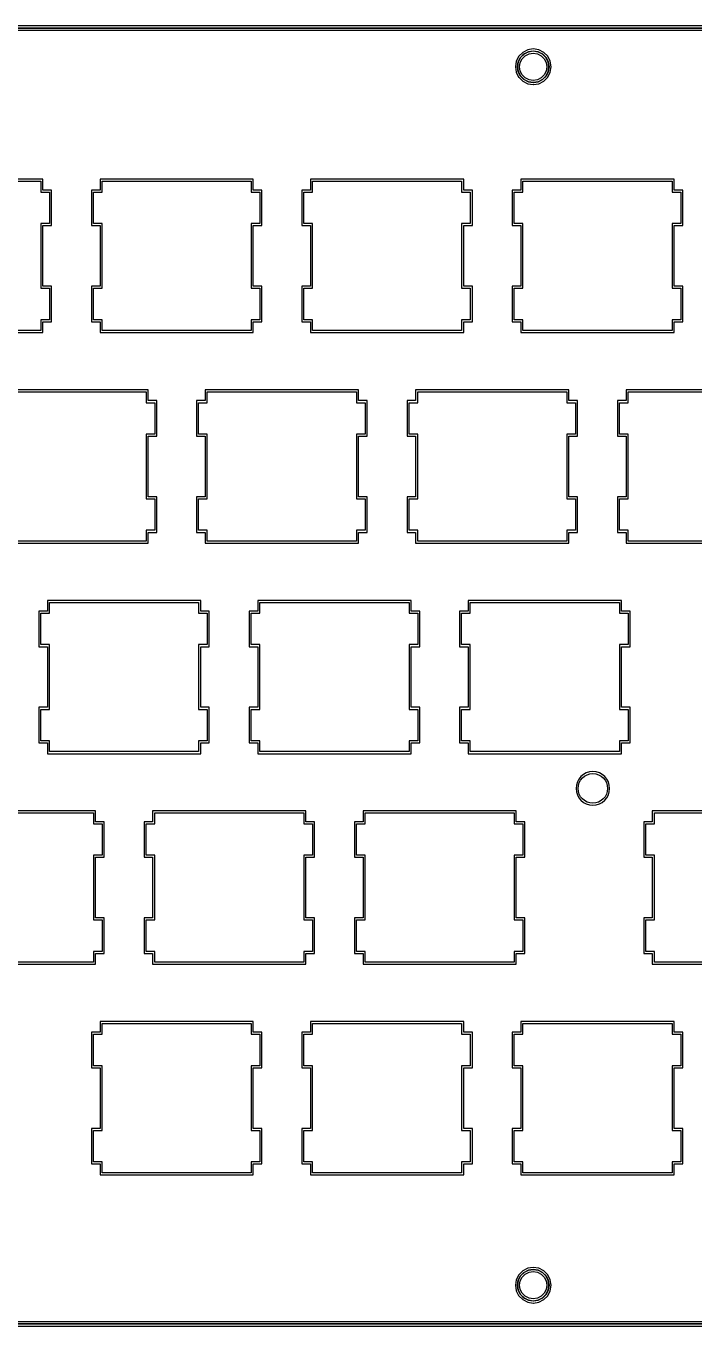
# Model space of a CAD drawing. Extents: x 5 to 332, y 5 to 122.
# Drawn here: x 202.4 to 262.9, y 4.8 to 122.4 of the extents above; entities that cross this region are included whole.
import ezdxf

# ---------------------------------------------------------------- set-up
doc = ezdxf.new("R2010")
doc.units = 0
doc.layers.add('Layer_1', color=7, linetype='CONTINUOUS')

msp = doc.modelspace()

# ---------------------------------------------------------------- linework, layer by layer
at = {"layer": 'Layer_1', "color": 7}
for p, q in [((329.80654, 122.440453), (6.998047, 122.440453)), ((7.001957, 122.254906), (329.80273, 122.254906)), ((329.802736, 122.245141), (7.001957, 122.247096)), ((7.005867, 122.061549), (329.798838, 122.059599)), ((247.40234, 120.057641), (247.04297, 119.702172)), ((247.85156, 120.288109), (247.40234, 120.057641)), ((247.51167, 119.907251), (247.91011, 120.110376)), ((247.91211, 120.10061), (247.51758, 119.899438)), ((248.35156, 120.366234), (247.85156, 120.288109)), ((247.91011, 120.110376), (248.35156, 120.180688)), ((248.35156, 120.168969), (247.91211, 120.10061)), ((248.84961, 120.288109), (248.35156, 120.366234)), ((248.35156, 120.180688), (248.79297, 120.110376)), ((248.79102, 120.100609), (248.35156, 120.168969)), ((249.18555, 119.899438), (248.79102, 120.100609)), ((248.79297, 120.110376), (249.19336, 119.907251)), ((249.30273, 120.057641), (248.84961, 120.288109)), ((249.6582, 119.702172), (249.30273, 120.057641)), ((246.8125, 119.251), (246.73438, 118.749047)), ((247.04297, 119.702172), (246.8125, 119.251)), ((246.92178, 118.749047), (246.99018, 119.19436)), ((247, 119.190453), (246.9316, 118.749047)), ((246.99018, 119.19436), (247.19331, 119.590844)), ((247.20117, 119.584985), (247, 119.190453)), ((247.11913, 118.749047), (247.17773, 119.133812)), ((247.17773, 119.133812), (247.35352, 119.473656)), ((247.19331, 119.590844), (247.51167, 119.907251)), ((247.51758, 119.899438), (247.20117, 119.584985)), ((247.35352, 119.473656), (247.62695, 119.749047)), ((247.62695, 119.749047), (247.9707, 119.922875)), ((247.9707, 119.922875), (248.35156, 119.983422)), ((248.35156, 119.983422), (248.73242, 119.922875)), ((248.73242, 119.922875), (249.07617, 119.749047)), ((249.07617, 119.749047), (249.34766, 119.473656)), ((249.5, 119.584984), (249.18555, 119.899438)), ((249.19336, 119.907251), (249.50781, 119.590844)), ((249.34766, 119.473656), (249.52344, 119.133812)), ((249.7012, 119.19045), (249.5, 119.584984)), ((249.50781, 119.590844), (249.71094, 119.19436)), ((249.52344, 119.133812), (249.58394, 118.749047)), ((249.88867, 119.251), (249.6582, 119.702172)), ((249.7715, 118.749044), (249.7012, 119.19045)), ((249.71094, 119.19436), (249.78124, 118.749047)), ((249.96875, 118.749047), (249.88867, 119.251)), ((246.73438, 118.749047), (246.8125, 118.251)), ((246.8125, 118.251), (247.0293, 117.825219)), ((246.99018, 118.307641), (246.92178, 118.749047)), ((246.9316, 118.749047), (247, 118.311547)), ((247.19136, 117.91311), (246.99018, 118.307641)), ((247, 118.311547), (247.20117, 117.917016)), ((247.0293, 117.825219), (247.0449, 117.797875)), ((247.0449, 117.797875), (247.40232, 117.442406)), ((247.17773, 118.368187), (247.11913, 118.749047)), ((247.35352, 118.028344), (247.17773, 118.368187)), ((247.19336, 117.91311), (247.19136, 117.91311)), ((247.51172, 117.592797), (247.19336, 117.91311)), ((247.20117, 117.917016), (247.51758, 117.602563)), ((247.62695, 117.752953), (247.35352, 118.028344)), ((247.9707, 117.577172), (247.62695, 117.752953)), ((249.07617, 117.752953), (248.73242, 117.577172)), ((249.34766, 118.026391), (249.07617, 117.752953)), ((249.18558, 117.60256), (249.50003, 117.91506)), ((249.50781, 117.911157), (249.19141, 117.592797)), ((249.30274, 117.442446), (249.6582, 117.799828)), ((249.52344, 118.368187), (249.34766, 118.026391)), ((249.50003, 117.91506), (249.7012, 118.311544)), ((249.71094, 118.307641), (249.50781, 117.911157)), ((249.58394, 118.749047), (249.52344, 118.368187)), ((249.6582, 117.799828), (249.88867, 118.251)), ((249.7012, 118.311544), (249.7715, 118.749044)), ((249.78124, 118.749047), (249.71094, 118.307641)), ((249.88867, 118.251), (249.96875, 118.749047)), ((247.40232, 117.442406), (247.85154, 117.211938)), ((247.91016, 117.389672), (247.51172, 117.592797)), ((247.51758, 117.602563), (247.91211, 117.399438)), ((247.85154, 117.211938), (248.35154, 117.133808)), ((248.35156, 117.31936), (247.91016, 117.389672)), ((247.91211, 117.399438), (248.35156, 117.331079)), ((248.35156, 117.516625), (247.9707, 117.577172)), ((248.35154, 117.133808), (248.36524, 117.135808)), ((248.73242, 117.577172), (248.35156, 117.516625)), ((248.79297, 117.389672), (248.35156, 117.31936)), ((248.35156, 117.331079), (248.36526, 117.333029)), ((248.36524, 117.135808), (248.84962, 117.211978)), ((248.36526, 117.333029), (248.79105, 117.399435)), ((248.79105, 117.399435), (249.18558, 117.60256)), ((249.19141, 117.592797), (248.79297, 117.389672)), ((248.84962, 117.211978), (249.30274, 117.442446)), ((203.95312, 108.569359), (190.07812, 108.569357)), ((190.26172, 108.385766), (203.76758, 108.385766)), ((203.76758, 108.385766), (203.76758, 107.40725)), ((203.95312, 107.592797), (203.95312, 108.569359)), ((223.00195, 108.569359), (209.12695, 108.569357)), ((209.12695, 108.569357), (209.12695, 107.592795)), ((209.3125, 108.385766), (222.81836, 108.385766)), ((209.3125, 107.40725), (209.3125, 108.385766)), ((222.81836, 108.385766), (222.81836, 107.40725)), ((223.00195, 107.592797), (223.00195, 108.569359)), ((242.05273, 108.569359), (228.17773, 108.569357)), ((228.17773, 108.569357), (228.17773, 107.592795)), ((228.36328, 108.385766), (241.86719, 108.385766)), ((228.36328, 107.40725), (228.36328, 108.385766)), ((241.86719, 108.385766), (241.86719, 107.40725)), ((242.05273, 107.592797), (242.05273, 108.569359)), ((261.10352, 108.569359), (247.22852, 108.569357)), ((247.22852, 108.569357), (247.22852, 107.592795)), ((247.41211, 108.385766), (260.91797, 108.385766)), ((247.41211, 107.40725), (247.41211, 108.385766)), ((260.91797, 108.385766), (260.91797, 107.40725)), ((261.10352, 107.592797), (261.10352, 108.569359)), ((203.76758, 107.40725), (204.55078, 107.40725)), ((204.73438, 107.592797), (203.95312, 107.592797)), ((204.55078, 107.40725), (204.55078, 104.561547)), ((204.73438, 104.376), (204.73438, 107.592797)), ((209.12695, 107.592795), (208.3457, 107.592795)), ((208.3457, 107.592795), (208.3457, 107.499045)), ((208.3457, 107.499045), (208.3457, 104.375998)), ((208.53125, 104.561547), (208.53125, 107.40725)), ((208.53125, 107.40725), (209.3125, 107.40725)), ((222.81836, 107.40725), (223.59961, 107.40725)), ((223.78516, 107.592797), (223.00195, 107.592797)), ((223.59961, 107.40725), (223.59961, 104.561547)), ((223.78516, 104.376), (223.78516, 107.592797)), ((228.17773, 107.592795), (227.39453, 107.592795)), ((227.39453, 107.592795), (227.39453, 107.499045)), ((227.39453, 107.499045), (227.39453, 104.375998)), ((227.58008, 104.561547), (227.58008, 107.40725)), ((227.58008, 107.40725), (228.36328, 107.40725)), ((241.86719, 107.40725), (242.65039, 107.40725)), ((242.83594, 107.592797), (242.05273, 107.592797)), ((242.65039, 107.40725), (242.65039, 104.561547)), ((242.83594, 104.376), (242.83594, 107.592797)), ((247.22852, 107.592795), (246.44531, 107.592795)), ((246.44531, 107.592795), (246.44531, 107.499045)), ((246.44531, 107.499045), (246.44531, 104.375998)), ((246.63086, 104.561547), (246.63086, 107.40725)), ((246.63086, 107.40725), (247.41211, 107.40725)), ((260.91797, 107.40725), (261.70117, 107.40725)), ((261.88477, 107.592797), (261.10352, 107.592797)), ((261.70117, 107.40725), (261.70117, 104.561547)), ((261.88477, 104.376), (261.88477, 107.592797)), ((204.55078, 104.561547), (203.76758, 104.561547)), ((203.76758, 104.561547), (203.76758, 98.706078)), ((203.95312, 98.891623), (203.95312, 104.376)), ((203.95312, 104.376), (204.73438, 104.376)), ((208.3457, 104.375998), (209.12695, 104.375998)), ((209.3125, 104.561547), (208.53125, 104.561547)), ((209.12695, 104.375998), (209.12695, 98.891623)), ((209.3125, 98.706078), (209.3125, 104.561547)), ((223.59961, 104.561547), (222.81836, 104.561547)), ((222.81836, 104.561547), (222.81836, 98.706078)), ((223.00195, 98.891623), (223.00195, 104.376)), ((223.00195, 104.376), (223.78516, 104.376)), ((227.39453, 104.375998), (228.17773, 104.375998)), ((228.36328, 104.561547), (227.58008, 104.561547)), ((228.17773, 104.375998), (228.17773, 98.891623)), ((228.36328, 98.706078), (228.36328, 104.561547)), ((242.65039, 104.561547), (241.86719, 104.561547)), ((241.86719, 104.561547), (241.86719, 98.706078)), ((242.05273, 98.891623), (242.05273, 104.376)), ((242.05273, 104.376), (242.83594, 104.376)), ((246.44531, 104.375998), (247.22852, 104.375998)), ((247.41211, 104.561547), (246.63086, 104.561547)), ((247.22852, 104.375998), (247.22852, 98.891623)), ((247.41211, 98.706078), (247.41211, 104.561547)), ((261.70117, 104.561547), (260.91797, 104.561547)), ((260.91797, 104.561547), (260.91797, 98.706078)), ((261.10352, 98.891623), (261.10352, 104.376)), ((261.10352, 104.376), (261.88477, 104.376)), ((204.73438, 98.891623), (203.95312, 98.891623)), ((204.73438, 95.672873), (204.73438, 98.891623)), ((209.12695, 98.891623), (208.3457, 98.891623)), ((208.3457, 98.891623), (208.3457, 95.672873)), ((223.78516, 98.891623), (223.00195, 98.891623)), ((223.78516, 95.672873), (223.78516, 98.891623)), ((228.17773, 98.891623), (227.39453, 98.891623)), ((227.39453, 98.891623), (227.39453, 95.672873)), ((242.83594, 98.891623), (242.05273, 98.891623)), ((242.83594, 95.672873), (242.83594, 98.891623)), ((247.22852, 98.891623), (246.44531, 98.891623)), ((246.44531, 98.891623), (246.44531, 95.672873)), ((261.88477, 98.891623), (261.10352, 98.891623)), ((261.88477, 95.672873), (261.88477, 98.891623)), ((203.76758, 98.706078), (204.55078, 98.706078)), ((204.55078, 98.706078), (204.55078, 95.858422)), ((208.53125, 95.858422), (208.53125, 98.706078)), ((208.53125, 98.706078), (209.3125, 98.706078)), ((222.81836, 98.706078), (223.59961, 98.706078)), ((223.59961, 98.706078), (223.59961, 95.858422)), ((227.58008, 95.858422), (227.58008, 98.706078)), ((227.58008, 98.706078), (228.36328, 98.706078)), ((241.86719, 98.706078), (242.65039, 98.706078)), ((242.65039, 98.706078), (242.65039, 95.858422)), ((246.63086, 95.858422), (246.63086, 98.706078)), ((246.63086, 98.706078), (247.41211, 98.706078)), ((260.91797, 98.706078), (261.70117, 98.706078)), ((261.70117, 98.706078), (261.70117, 95.858422)), ((204.55078, 95.858422), (203.76758, 95.858422)), ((203.76758, 95.858422), (203.76758, 94.879906)), ((203.95312, 94.69631), (203.95312, 95.672873)), ((203.95312, 95.672873), (204.73438, 95.672873)), ((208.3457, 95.672873), (209.12695, 95.672873)), ((209.3125, 95.858422), (208.53125, 95.858422)), ((209.12695, 95.672873), (209.12695, 94.69631)), ((209.3125, 94.879906), (209.3125, 95.858422)), ((223.59961, 95.858422), (222.81836, 95.858422)), ((222.81836, 95.858422), (222.81836, 94.879906)), ((223.00195, 94.69631), (223.00195, 95.672873)), ((223.00195, 95.672873), (223.78516, 95.672873)), ((227.39453, 95.672873), (228.17773, 95.672873)), ((228.36328, 95.858422), (227.58008, 95.858422)), ((228.17773, 95.672873), (228.17773, 94.69631)), ((228.36328, 94.879906), (228.36328, 95.858422)), ((242.65039, 95.858422), (241.86719, 95.858422)), ((241.86719, 95.858422), (241.86719, 94.879906)), ((242.05273, 94.69631), (242.05273, 95.672873)), ((242.05273, 95.672873), (242.83594, 95.672873)), ((246.44531, 95.672873), (247.22852, 95.672873)), ((247.41211, 95.858422), (246.63086, 95.858422)), ((247.22852, 95.672873), (247.22852, 94.69631)), ((247.41211, 94.879906), (247.41211, 95.858422)), ((261.70117, 95.858422), (260.91797, 95.858422)), ((260.91797, 95.858422), (260.91797, 94.879906)), ((261.10352, 94.69631), (261.10352, 95.672873)), ((261.10352, 95.672873), (261.88477, 95.672873)), ((190.07812, 94.69631), (203.95312, 94.69631)), ((203.76758, 94.879906), (190.26172, 94.879906)), ((209.12695, 94.69631), (223.00195, 94.69631)), ((222.81836, 94.879906), (209.3125, 94.879906)), ((228.17773, 94.69631), (242.05273, 94.69631)), ((241.86719, 94.879906), (228.36328, 94.879906)), ((247.22852, 94.69631), (261.10352, 94.69631)), ((260.91797, 94.879906), (247.41211, 94.879906)), ((213.47852, 89.520528), (199.60352, 89.520531)), ((213.47852, 88.542013), (213.47852, 89.520528)), ((218.65234, 89.520531), (218.65234, 88.542016)), ((232.52734, 89.520528), (218.65234, 89.520531)), ((232.52734, 88.542013), (232.52734, 89.520528)), ((237.70312, 89.520531), (237.70312, 88.542016)), ((251.57812, 89.520528), (237.70312, 89.520531)), ((251.57812, 88.542013), (251.57812, 89.520528)), ((256.75195, 89.520531), (256.75195, 88.542016)), ((270.62695, 89.520528), (256.75195, 89.520531)), ((199.78711, 89.334984), (213.29297, 89.334984)), ((213.29297, 89.334984), (213.29297, 88.356469)), ((213.29297, 88.356469), (214.07617, 88.356469)), ((214.25977, 88.542013), (213.47852, 88.542013)), ((214.07617, 88.356469), (214.07617, 85.510766)), ((214.25977, 85.327169), (214.25977, 88.542013)), ((218.65234, 88.542016), (217.87109, 88.542016)), ((217.87109, 88.542016), (217.87109, 88.450216)), ((217.87109, 88.450216), (217.87109, 85.327169)), ((218.05469, 85.510766), (218.05469, 88.356469)), ((218.05469, 88.356469), (218.83789, 88.356469)), ((218.83789, 89.334984), (232.34375, 89.334984)), ((218.83789, 88.356469), (218.83789, 89.334984)), ((232.34375, 89.334984), (232.34375, 88.356469)), ((232.34375, 88.356469), (233.125, 88.356469)), ((233.31055, 88.542013), (232.52734, 88.542013)), ((233.125, 88.356469), (233.125, 85.510766)), ((233.31055, 85.327169), (233.31055, 88.542013)), ((237.70312, 88.542016), (236.91992, 88.542016)), ((236.91992, 88.542016), (236.91992, 88.450216)), ((236.91992, 88.450216), (236.91992, 85.327169)), ((237.10547, 85.510766), (237.10547, 88.356469)), ((237.10547, 88.356469), (237.88672, 88.356469)), ((237.88672, 89.334984), (251.39258, 89.334984)), ((237.88672, 88.356469), (237.88672, 89.334984)), ((251.39258, 89.334984), (251.39258, 88.356469)), ((251.39258, 88.356469), (252.17578, 88.356469)), ((252.35938, 88.542013), (251.57812, 88.542013)), ((252.17578, 88.356469), (252.17578, 85.510766)), ((252.35938, 85.327169), (252.35938, 88.542013)), ((256.75195, 88.542016), (255.9707, 88.542016)), ((255.9707, 88.542016), (255.9707, 88.450216)), ((255.9707, 88.450216), (255.9707, 85.327169)), ((256.15625, 85.510766), (256.15625, 88.356469)), ((256.15625, 88.356469), (256.9375, 88.356469)), ((256.9375, 89.334984), (270.44336, 89.334984)), ((256.9375, 88.356469), (256.9375, 89.334984)), ((214.07617, 85.510766), (213.29297, 85.510766)), ((213.29297, 85.510766), (213.29297, 79.655297)), ((213.47852, 79.840841), (213.47852, 85.327169)), ((213.47852, 85.327169), (214.25977, 85.327169)), ((217.87109, 85.327169), (218.65234, 85.327169)), ((218.83789, 85.510766), (218.05469, 85.510766)), ((218.65234, 85.327169), (218.65234, 79.840841)), ((218.83789, 79.655297), (218.83789, 85.510766)), ((233.125, 85.510766), (232.34375, 85.510766)), ((232.34375, 85.510766), (232.34375, 79.655297)), ((232.52734, 79.840841), (232.52734, 85.327169)), ((232.52734, 85.327169), (233.31055, 85.327169)), ((236.91992, 85.327169), (237.70312, 85.327169)), ((237.88672, 85.510766), (237.10547, 85.510766)), ((237.70312, 85.327169), (237.70312, 79.840841)), ((237.88672, 79.655297), (237.88672, 85.510766)), ((252.17578, 85.510766), (251.39258, 85.510766)), ((251.39258, 85.510766), (251.39258, 79.655297)), ((251.57812, 79.840841), (251.57812, 85.327169)), ((251.57812, 85.327169), (252.35938, 85.327169)), ((255.9707, 85.327169), (256.75195, 85.327169)), ((256.9375, 85.510766), (256.15625, 85.510766)), ((256.75195, 85.327169), (256.75195, 79.840841)), ((256.9375, 79.655297), (256.9375, 85.510766)), ((213.29297, 79.655297), (214.07617, 79.655297)), ((214.25977, 79.840841), (213.47852, 79.840841)), ((214.07617, 79.655297), (214.07617, 76.809594)), ((214.25977, 76.624044), (214.25977, 79.840841)), ((218.65234, 79.840841), (217.87109, 79.840841)), ((217.87109, 79.840841), (217.87109, 76.624044)), ((218.05469, 76.809594), (218.05469, 79.655297)), ((218.05469, 79.655297), (218.83789, 79.655297)), ((232.34375, 79.655297), (233.125, 79.655297)), ((233.31055, 79.840841), (232.52734, 79.840841)), ((233.125, 79.655297), (233.125, 76.809594)), ((233.31055, 76.624044), (233.31055, 79.840841)), ((237.70312, 79.840841), (236.91992, 79.840841)), ((236.91992, 79.840841), (236.91992, 76.624044)), ((237.10547, 76.809594), (237.10547, 79.655297)), ((237.10547, 79.655297), (237.88672, 79.655297)), ((251.39258, 79.655297), (252.17578, 79.655297)), ((252.35938, 79.840841), (251.57812, 79.840841)), ((252.17578, 79.655297), (252.17578, 76.809594)), ((252.35938, 76.624044), (252.35938, 79.840841)), ((256.75195, 79.840841), (255.9707, 79.840841)), ((255.9707, 79.840841), (255.9707, 76.624044)), ((256.15625, 76.809594), (256.15625, 79.655297)), ((256.15625, 79.655297), (256.9375, 79.655297)), ((214.07617, 76.809594), (213.29297, 76.809594)), ((213.29297, 76.809594), (213.29297, 75.831078)), ((213.47852, 75.645528), (213.47852, 76.624044)), ((213.47852, 76.624044), (214.25977, 76.624044)), ((217.87109, 76.624044), (218.65234, 76.624044)), ((218.83789, 76.809594), (218.05469, 76.809594)), ((218.65234, 76.624044), (218.65234, 75.645528)), ((218.83789, 75.831078), (218.83789, 76.809594)), ((233.125, 76.809594), (232.34375, 76.809594)), ((232.34375, 76.809594), (232.34375, 75.831078)), ((232.52734, 75.645528), (232.52734, 76.624044)), ((232.52734, 76.624044), (233.31055, 76.624044)), ((236.91992, 76.624044), (237.70312, 76.624044)), ((237.88672, 76.809594), (237.10547, 76.809594)), ((237.70312, 76.624044), (237.70312, 75.645528)), ((237.88672, 75.831078), (237.88672, 76.809594)), ((252.17578, 76.809594), (251.39258, 76.809594)), ((251.39258, 76.809594), (251.39258, 75.831078)), ((251.57812, 75.645528), (251.57812, 76.624044)), ((251.57812, 76.624044), (252.35938, 76.624044)), ((255.9707, 76.624044), (256.75195, 76.624044)), ((256.9375, 76.809594), (256.15625, 76.809594)), ((256.75195, 76.624044), (256.75195, 75.645528)), ((256.9375, 75.831078), (256.9375, 76.809594)), ((199.60352, 75.645528), (213.47852, 75.645528)), ((213.29297, 75.831078), (199.78711, 75.831078)), ((218.65234, 75.645528), (232.52734, 75.645528)), ((232.34375, 75.831078), (218.83789, 75.831078)), ((237.70312, 75.645528), (251.57812, 75.645528)), ((251.39258, 75.831078), (237.88672, 75.831078)), ((256.75195, 75.645528), (270.62695, 75.645528)), ((270.44336, 75.831078), (256.9375, 75.831078)), ((204.36523, 69.493188), (203.58203, 69.493188)), ((203.58203, 69.493188), (203.58203, 69.399438)), ((204.36523, 70.46975), (204.36523, 69.493188)), ((218.24023, 70.46975), (204.36523, 70.46975)), ((204.54883, 70.286158), (218.05469, 70.286158)), ((204.54883, 69.307643), (204.54883, 70.286158)), ((218.05469, 70.286158), (218.05469, 69.307643)), ((218.24023, 69.493188), (218.24023, 70.46975)), ((219.02148, 69.493188), (218.24023, 69.493188)), ((219.02148, 66.276391), (219.02148, 69.493188)), ((223.41406, 69.493188), (222.63281, 69.493188)), ((222.63281, 69.493188), (222.63281, 69.399438)), ((223.41406, 70.46975), (223.41406, 69.493188)), ((237.28906, 70.46975), (223.41406, 70.46975)), ((223.59961, 70.286158), (237.10547, 70.286158)), ((223.59961, 69.307643), (223.59961, 70.286158)), ((237.10547, 70.286158), (237.10547, 69.307643)), ((237.28906, 69.493188), (237.28906, 70.46975)), ((238.07227, 69.493188), (237.28906, 69.493188)), ((238.07227, 66.276391), (238.07227, 69.493188)), ((242.46484, 69.493188), (241.68164, 69.493188)), ((241.68164, 69.493188), (241.68164, 69.399438)), ((242.46484, 70.46975), (242.46484, 69.493188)), ((256.33984, 70.46975), (242.46484, 70.46975)), ((242.65039, 70.286158), (256.1543, 70.286158)), ((242.65039, 69.307643), (242.65039, 70.286158)), ((256.1543, 70.286158), (256.1543, 69.307643)), ((256.33984, 69.493188), (256.33984, 70.46975)), ((257.12109, 69.493188), (256.33984, 69.493188)), ((257.12109, 66.276391), (257.12109, 69.493188)), ((203.58203, 69.399438), (203.58203, 66.276391)), ((203.76758, 66.46194), (203.76758, 69.307643)), ((203.76758, 69.307643), (204.54883, 69.307643)), ((218.05469, 69.307643), (218.83789, 69.307643)), ((218.83789, 69.307643), (218.83789, 66.46194)), ((222.63281, 69.399438), (222.63281, 66.276391)), ((222.81641, 66.46194), (222.81641, 69.307643)), ((222.81641, 69.307643), (223.59961, 69.307643)), ((237.10547, 69.307643), (237.88672, 69.307643)), ((237.88672, 69.307643), (237.88672, 66.46194)), ((241.68164, 69.399438), (241.68164, 66.276391)), ((241.86719, 66.46194), (241.86719, 69.307643)), ((241.86719, 69.307643), (242.65039, 69.307643)), ((256.1543, 69.307643), (256.93555, 69.307643)), ((256.93555, 69.307643), (256.93555, 66.46194)), ((203.58203, 66.276391), (204.36523, 66.276391)), ((204.54883, 66.46194), (203.76758, 66.46194)), ((204.36523, 66.276391), (204.36523, 60.790062)), ((204.54883, 60.604518), (204.54883, 66.46194)), ((218.83789, 66.46194), (218.05469, 66.46194)), ((218.05469, 66.46194), (218.05469, 60.604518)), ((218.24023, 60.790062), (218.24023, 66.276391)), ((218.24023, 66.276391), (219.02148, 66.276391)), ((222.63281, 66.276391), (223.41406, 66.276391)), ((223.59961, 66.46194), (222.81641, 66.46194)), ((223.41406, 66.276391), (223.41406, 60.790062)), ((223.59961, 60.604518), (223.59961, 66.46194)), ((237.88672, 66.46194), (237.10547, 66.46194)), ((237.10547, 66.46194), (237.10547, 60.604518)), ((237.28906, 60.790062), (237.28906, 66.276391)), ((237.28906, 66.276391), (238.07227, 66.276391)), ((241.68164, 66.276391), (242.46484, 66.276391)), ((242.65039, 66.46194), (241.86719, 66.46194)), ((242.46484, 66.276391), (242.46484, 60.790062)), ((242.65039, 60.604518), (242.65039, 66.46194)), ((256.93555, 66.46194), (256.1543, 66.46194)), ((256.1543, 66.46194), (256.1543, 60.604518)), ((256.33984, 60.790062), (256.33984, 66.276391)), ((256.33984, 66.276391), (257.12109, 66.276391)), ((204.36523, 60.790062), (203.58203, 60.790062)), ((203.58203, 60.790062), (203.58203, 57.573266)), ((203.76758, 57.758814), (203.76758, 60.604518)), ((203.76758, 60.604518), (204.54883, 60.604518)), ((218.05469, 60.604518), (218.83789, 60.604518)), ((219.02148, 60.790062), (218.24023, 60.790062)), ((218.83789, 60.604518), (218.83789, 57.758814)), ((219.02148, 57.573266), (219.02148, 60.790062)), ((223.41406, 60.790062), (222.63281, 60.790062)), ((222.63281, 60.790062), (222.63281, 57.573266)), ((222.81641, 57.758814), (222.81641, 60.604518)), ((222.81641, 60.604518), (223.59961, 60.604518)), ((237.10547, 60.604518), (237.88672, 60.604518)), ((238.07227, 60.790062), (237.28906, 60.790062)), ((237.88672, 60.604518), (237.88672, 57.758814)), ((238.07227, 57.573266), (238.07227, 60.790062)), ((242.46484, 60.790062), (241.68164, 60.790062)), ((241.68164, 60.790062), (241.68164, 57.573266)), ((241.86719, 57.758814), (241.86719, 60.604518)), ((241.86719, 60.604518), (242.65039, 60.604518)), ((256.1543, 60.604518), (256.93555, 60.604518)), ((257.12109, 60.790062), (256.33984, 60.790062)), ((256.93555, 60.604518), (256.93555, 57.758814)), ((257.12109, 57.573266), (257.12109, 60.790062)), ((204.54883, 57.758814), (203.76758, 57.758814)), ((204.54883, 56.780299), (204.54883, 57.758814)), ((218.83789, 57.758814), (218.05469, 57.758814)), ((218.05469, 57.758814), (218.05469, 56.780299)), ((223.59961, 57.758814), (222.81641, 57.758814)), ((223.59961, 56.780299), (223.59961, 57.758814)), ((237.88672, 57.758814), (237.10547, 57.758814)), ((237.10547, 57.758814), (237.10547, 56.780299)), ((242.65039, 57.758814), (241.86719, 57.758814)), ((242.65039, 56.780299), (242.65039, 57.758814)), ((256.93555, 57.758814), (256.1543, 57.758814)), ((256.1543, 57.758814), (256.1543, 56.780299)), ((203.58203, 57.573266), (204.36523, 57.573266)), ((204.36523, 57.573266), (204.36523, 56.596703)), ((204.36523, 56.596703), (218.24023, 56.596703)), ((218.05469, 56.780299), (204.54883, 56.780299)), ((218.24023, 56.596703), (218.24023, 57.573266)), ((218.24023, 57.573266), (219.02148, 57.573266)), ((222.63281, 57.573266), (223.41406, 57.573266)), ((223.41406, 57.573266), (223.41406, 56.596703)), ((223.41406, 56.596703), (237.28906, 56.596703)), ((237.10547, 56.780299), (223.59961, 56.780299)), ((237.28906, 56.596703), (237.28906, 57.573266)), ((237.28906, 57.573266), (238.07227, 57.573266)), ((241.68164, 57.573266), (242.46484, 57.573266)), ((242.46484, 57.573266), (242.46484, 56.596703)), ((242.46484, 56.596703), (256.33984, 56.596703)), ((256.1543, 56.780299), (242.65039, 56.780299)), ((256.33984, 56.596703), (256.33984, 57.573266)), ((256.33984, 57.573266), (257.12109, 57.573266)), ((253.74805, 54.975609), (253.74805, 54.975609)), ((253.74805, 54.790062), (253.74805, 54.790062)), ((208.71484, 51.420921), (194.83984, 51.420924)), ((195.02539, 51.235377), (208.5293, 51.235377)), ((208.5293, 51.235377), (208.5293, 50.256861)), ((208.71484, 50.442405), (208.71484, 51.420921)), ((213.89062, 51.420924), (213.89062, 50.442408)), ((227.76562, 51.420921), (213.89062, 51.420924)), ((214.07422, 51.235377), (227.58008, 51.235377)), ((214.07422, 50.256861), (214.07422, 51.235377)), ((227.58008, 51.235377), (227.58008, 50.256861)), ((227.76562, 50.442405), (227.76562, 51.420921)), ((232.93945, 51.420924), (232.93945, 50.442408)), ((246.81445, 51.420921), (232.93945, 51.420924)), ((233.125, 51.235377), (246.63086, 51.235377)), ((233.125, 50.256861), (233.125, 51.235377)), ((246.63086, 51.235377), (246.63086, 50.256861)), ((246.81445, 50.442405), (246.81445, 51.420921)), ((259.13281, 51.420924), (259.13281, 50.442408)), ((273.00977, 51.420921), (259.13281, 51.420924)), ((259.31836, 51.235377), (272.82422, 51.235377)), ((259.31836, 50.256861), (259.31836, 51.235377)), ((208.5293, 50.256861), (209.3125, 50.256861)), ((209.49805, 50.442405), (208.71484, 50.442405)), ((209.3125, 50.256861), (209.3125, 47.411158)), ((209.49805, 47.227561), (209.49805, 50.442405)), ((213.89062, 50.442408), (213.10742, 50.442408)), ((213.10742, 50.442408), (213.10742, 50.350608)), ((213.10742, 50.350608), (213.10742, 47.227561)), ((213.29297, 47.411158), (213.29297, 50.256861)), ((213.29297, 50.256861), (214.07422, 50.256861)), ((227.58008, 50.256861), (228.36133, 50.256861)), ((228.54688, 50.442405), (227.76562, 50.442405)), ((228.36133, 50.256861), (228.36133, 47.411158)), ((228.54688, 47.227561), (228.54688, 50.442405)), ((232.93945, 50.442408), (232.1582, 50.442408)), ((232.1582, 50.442408), (232.1582, 50.350608)), ((232.1582, 50.350608), (232.1582, 47.227561)), ((232.3418, 47.411158), (232.3418, 50.256861)), ((232.3418, 50.256861), (233.125, 50.256861)), ((246.63086, 50.256861), (247.41211, 50.256861)), ((247.59766, 50.442405), (246.81445, 50.442405)), ((247.41211, 50.256861), (247.41211, 47.411158)), ((247.59766, 47.227561), (247.59766, 50.442405)), ((259.13281, 50.442408), (258.35156, 50.442408)), ((258.35156, 50.442408), (258.35156, 50.350608)), ((258.35156, 50.350608), (258.35156, 47.227561)), ((258.53711, 47.411158), (258.53711, 50.256861)), ((258.53711, 50.256861), (259.31836, 50.256861)), ((209.3125, 47.411158), (208.5293, 47.411158)), ((208.5293, 47.411158), (208.5293, 41.55569)), ((208.71484, 41.73928), (208.71484, 47.227561)), ((208.71484, 47.227561), (209.49805, 47.227561)), ((213.10742, 47.227561), (213.89062, 47.227561)), ((214.07422, 47.411158), (213.29297, 47.411158)), ((213.89062, 47.227561), (213.89062, 41.73928)), ((214.07422, 41.55569), (214.07422, 47.411158)), ((228.36133, 47.411158), (227.58008, 47.411158)), ((227.58008, 47.411158), (227.58008, 41.55569)), ((227.76562, 41.73928), (227.76562, 47.227561)), ((227.76562, 47.227561), (228.54688, 47.227561)), ((232.1582, 47.227561), (232.93945, 47.227561)), ((233.125, 47.411158), (232.3418, 47.411158)), ((232.93945, 47.227561), (232.93945, 41.73928)), ((233.125, 41.55569), (233.125, 47.411158)), ((247.41211, 47.411158), (246.63086, 47.411158)), ((246.63086, 47.411158), (246.63086, 41.55569)), ((246.81445, 41.73928), (246.81445, 47.227561)), ((246.81445, 47.227561), (247.59766, 47.227561)), ((258.35156, 47.227561), (259.13281, 47.227561)), ((259.31836, 47.411158), (258.53711, 47.411158)), ((259.13281, 47.227561), (259.13281, 41.73928)), ((259.31836, 41.55569), (259.31836, 47.411158)), ((208.5293, 41.55569), (209.3125, 41.55569)), ((209.49805, 41.73928), (208.71484, 41.73928)), ((209.3125, 41.55569), (209.3125, 38.708033)), ((209.49805, 38.524437), (209.49805, 41.73928)), ((213.89062, 41.73928), (213.10742, 41.73928)), ((213.10742, 41.73928), (213.10742, 38.524437)), ((213.29297, 38.708033), (213.29297, 41.55569)), ((213.29297, 41.55569), (214.07422, 41.55569)), ((227.58008, 41.55569), (228.36133, 41.55569)), ((228.54688, 41.73928), (227.76562, 41.73928)), ((228.36133, 41.55569), (228.36133, 38.708033)), ((228.54688, 38.524437), (228.54688, 41.73928)), ((232.93945, 41.73928), (232.1582, 41.73928)), ((232.1582, 41.73928), (232.1582, 38.524437)), ((232.3418, 38.708033), (232.3418, 41.55569)), ((232.3418, 41.55569), (233.125, 41.55569)), ((246.63086, 41.55569), (247.41211, 41.55569)), ((247.59766, 41.73928), (246.81445, 41.73928)), ((247.41211, 41.55569), (247.41211, 38.708033)), ((247.59766, 38.524437), (247.59766, 41.73928)), ((259.13281, 41.73928), (258.35156, 41.73928)), ((258.35156, 41.73928), (258.35156, 38.524437)), ((258.53711, 38.708033), (258.53711, 41.55569)), ((258.53711, 41.55569), (259.31836, 41.55569)), ((208.5293, 37.731471), (195.02539, 37.731471)), ((209.3125, 38.708033), (208.5293, 38.708033)), ((208.5293, 38.708033), (208.5293, 37.731471)), ((208.71484, 37.545921), (208.71484, 38.524437)), ((208.71484, 38.524437), (209.49805, 38.524437)), ((213.10742, 38.524437), (213.89062, 38.524437)), ((214.07422, 38.708033), (213.29297, 38.708033)), ((213.89062, 38.524437), (213.89062, 37.545921)), ((214.07422, 37.731471), (214.07422, 38.708033)), ((227.58008, 37.731471), (214.07422, 37.731471)), ((228.36133, 38.708033), (227.58008, 38.708033)), ((227.58008, 38.708033), (227.58008, 37.731471)), ((227.76562, 37.545921), (227.76562, 38.524437)), ((227.76562, 38.524437), (228.54688, 38.524437)), ((232.1582, 38.524437), (232.93945, 38.524437)), ((233.125, 38.708033), (232.3418, 38.708033)), ((232.93945, 38.524437), (232.93945, 37.545921)), ((233.125, 37.731471), (233.125, 38.708033)), ((246.63086, 37.731471), (233.125, 37.731471)), ((247.41211, 38.708033), (246.63086, 38.708033)), ((246.63086, 38.708033), (246.63086, 37.731471)), ((246.81445, 37.545921), (246.81445, 38.524437)), ((246.81445, 38.524437), (247.59766, 38.524437)), ((258.35156, 38.524437), (259.13281, 38.524437)), ((259.31836, 38.708033), (258.53711, 38.708033)), ((259.13281, 38.524437), (259.13281, 37.545921)), ((259.31836, 37.731471), (259.31836, 38.708033)), ((272.82422, 37.731471), (259.31836, 37.731471)), ((194.83984, 37.545921), (208.71484, 37.545921)), ((213.89062, 37.545921), (227.76562, 37.545921)), ((232.93945, 37.545921), (246.81445, 37.545921)), ((259.13281, 37.545921), (273.00977, 37.545921)), ((209.12695, 32.370141), (209.12695, 31.391625)), ((223.00195, 32.370138), (209.12695, 32.370141)), ((209.3125, 32.184594), (222.81836, 32.184594)), ((209.3125, 31.208031), (209.3125, 32.184594)), ((222.81836, 32.184594), (222.81836, 31.208031)), ((223.00195, 31.391622), (223.00195, 32.370138)), ((228.17773, 32.370141), (228.17773, 31.391625)), ((242.05273, 32.370138), (228.17773, 32.370141)), ((228.36328, 32.184594), (241.86719, 32.184594)), ((228.36328, 31.208031), (228.36328, 32.184594)), ((241.86719, 32.184594), (241.86719, 31.208031)), ((242.05273, 31.391622), (242.05273, 32.370138)), ((247.22852, 32.370141), (247.22852, 31.391625)), ((261.10352, 32.370138), (247.22852, 32.370141)), ((247.41211, 32.184594), (260.91797, 32.184594)), ((247.41211, 31.208031), (247.41211, 32.184594)), ((260.91797, 32.184594), (260.91797, 31.208031)), ((261.10352, 31.391622), (261.10352, 32.370138)), ((209.12695, 31.391625), (208.3457, 31.391625)), ((208.3457, 31.391625), (208.3457, 31.299825)), ((208.3457, 31.299825), (208.3457, 28.176778)), ((208.53125, 28.362328), (208.53125, 31.208031)), ((208.53125, 31.208031), (209.3125, 31.208031)), ((222.81836, 31.208031), (223.59961, 31.208031)), ((223.78516, 31.391622), (223.00195, 31.391622)), ((223.59961, 31.208031), (223.59961, 28.362328)), ((223.78516, 28.176778), (223.78516, 31.391622)), ((228.17773, 31.391625), (227.39453, 31.391625)), ((227.39453, 31.391625), (227.39453, 31.299825)), ((227.39453, 31.299825), (227.39453, 28.176778)), ((227.58008, 28.362328), (227.58008, 31.208031)), ((227.58008, 31.208031), (228.36328, 31.208031)), ((241.86719, 31.208031), (242.65039, 31.208031)), ((242.83594, 31.391622), (242.05273, 31.391622)), ((242.65039, 31.208031), (242.65039, 28.362328)), ((242.83594, 28.176778), (242.83594, 31.391622)), ((247.22852, 31.391625), (246.44531, 31.391625)), ((246.44531, 31.391625), (246.44531, 31.299825)), ((246.44531, 31.299825), (246.44531, 28.176778)), ((246.63086, 28.362328), (246.63086, 31.208031)), ((246.63086, 31.208031), (247.41211, 31.208031)), ((260.91797, 31.208031), (261.70117, 31.208031)), ((261.88477, 31.391622), (261.10352, 31.391622)), ((261.70117, 31.208031), (261.70117, 28.362328)), ((261.88477, 28.176778), (261.88477, 31.391622)), ((209.3125, 28.362328), (208.53125, 28.362328)), ((209.3125, 22.50491), (209.3125, 28.362328)), ((223.59961, 28.362328), (222.81836, 28.362328)), ((222.81836, 28.362328), (222.81836, 22.50491)), ((228.36328, 28.362328), (227.58008, 28.362328)), ((228.36328, 22.50491), (228.36328, 28.362328)), ((242.65039, 28.362328), (241.86719, 28.362328)), ((241.86719, 28.362328), (241.86719, 22.50491)), ((247.41211, 28.362328), (246.63086, 28.362328)), ((247.41211, 22.50491), (247.41211, 28.362328)), ((261.70117, 28.362328), (260.91797, 28.362328)), ((260.91797, 28.362328), (260.91797, 22.50491)), ((208.3457, 28.176778), (209.12695, 28.176778)), ((209.12695, 28.176778), (209.12695, 22.690447)), ((223.00195, 22.690447), (223.00195, 28.176778)), ((223.00195, 28.176778), (223.78516, 28.176778)), ((227.39453, 28.176778), (228.17773, 28.176778)), ((228.17773, 28.176778), (228.17773, 22.690447)), ((242.05273, 22.690447), (242.05273, 28.176778)), ((242.05273, 28.176778), (242.83594, 28.176778)), ((246.44531, 28.176778), (247.22852, 28.176778)), ((247.22852, 28.176778), (247.22852, 22.690447)), ((261.10352, 22.690447), (261.10352, 28.176778)), ((261.10352, 28.176778), (261.88477, 28.176778)), ((209.12695, 22.690447), (208.3457, 22.690447)), ((208.3457, 22.690447), (208.3457, 19.473657)), ((208.53125, 19.6592), (208.53125, 22.50491)), ((208.53125, 22.50491), (209.3125, 22.50491)), ((222.81836, 22.50491), (223.59961, 22.50491)), ((223.78516, 22.690447), (223.00195, 22.690447)), ((223.59961, 22.50491), (223.59961, 19.6592)), ((223.78516, 19.473657), (223.78516, 22.690447)), ((228.17773, 22.690447), (227.39453, 22.690447)), ((227.39453, 22.690447), (227.39453, 19.473657)), ((227.58008, 19.6592), (227.58008, 22.50491)), ((227.58008, 22.50491), (228.36328, 22.50491)), ((241.86719, 22.50491), (242.65039, 22.50491)), ((242.83594, 22.690447), (242.05273, 22.690447)), ((242.65039, 22.50491), (242.65039, 19.6592)), ((242.83594, 19.473657), (242.83594, 22.690447)), ((247.22852, 22.690447), (246.44531, 22.690447)), ((246.44531, 22.690447), (246.44531, 19.473657)), ((246.63086, 19.6592), (246.63086, 22.50491)), ((246.63086, 22.50491), (247.41211, 22.50491)), ((260.91797, 22.50491), (261.70117, 22.50491)), ((261.88477, 22.690447), (261.10352, 22.690447)), ((261.70117, 22.50491), (261.70117, 19.6592)), ((261.88477, 19.473657), (261.88477, 22.690447)), ((208.3457, 19.473657), (209.12695, 19.473657)), ((209.3125, 19.6592), (208.53125, 19.6592)), ((209.12695, 19.473657), (209.12695, 18.495137)), ((209.3125, 18.68069), (209.3125, 19.6592)), ((223.59961, 19.6592), (222.81836, 19.6592)), ((222.81836, 19.6592), (222.81836, 18.68069)), ((223.00195, 18.495137), (223.00195, 19.473657)), ((223.00195, 19.473657), (223.78516, 19.473657)), ((227.39453, 19.473657), (228.17773, 19.473657)), ((228.36328, 19.6592), (227.58008, 19.6592)), ((228.17773, 19.473657), (228.17773, 18.495137)), ((228.36328, 18.68069), (228.36328, 19.6592)), ((242.65039, 19.6592), (241.86719, 19.6592)), ((241.86719, 19.6592), (241.86719, 18.68069)), ((242.05273, 18.495137), (242.05273, 19.473657)), ((242.05273, 19.473657), (242.83594, 19.473657)), ((246.44531, 19.473657), (247.22852, 19.473657)), ((247.41211, 19.6592), (246.63086, 19.6592)), ((247.22852, 19.473657), (247.22852, 18.495137)), ((247.41211, 18.68069), (247.41211, 19.6592)), ((261.70117, 19.6592), (260.91797, 19.6592)), ((260.91797, 19.6592), (260.91797, 18.68069)), ((261.10352, 18.495137), (261.10352, 19.473657)), ((261.10352, 19.473657), (261.88477, 19.473657)), ((209.12695, 18.495137), (223.00195, 18.495137)), ((222.81836, 18.68069), (209.3125, 18.68069)), ((228.17773, 18.495137), (242.05273, 18.495137)), ((241.86719, 18.68069), (228.36328, 18.68069)), ((247.22852, 18.495137), (261.10352, 18.495137)), ((260.91797, 18.68069), (247.41211, 18.68069)), ((247.04297, 9.45024), (246.8125, 8.99907)), ((247.40039, 9.80766), (247.04297, 9.45024)), ((247.19331, 9.3389), (247.51167, 9.65726)), ((247.51758, 9.64716), (247.20117, 9.33466)), ((247.35352, 9.2237), (247.62695, 9.49713)), ((247.85156, 10.03813), (247.40039, 9.80766)), ((247.51167, 9.65726), (247.91011, 9.86039)), ((247.91211, 9.85029), (247.51758, 9.64716)), ((247.62695, 9.49713), (247.9707, 9.67292)), ((248.35156, 10.11623), (247.85156, 10.03813)), ((247.91011, 9.86039), (248.35156, 9.93069)), ((248.35156, 9.91869), (247.91211, 9.85029)), ((247.9707, 9.67292), (248.35156, 9.73342)), ((248.84962, 10.03828), (248.35156, 10.11623)), ((248.35156, 9.93069), (248.79297, 9.86039)), ((248.79105, 9.85029), (248.35156, 9.91869)), ((248.35156, 9.73342), (248.73242, 9.67292)), ((248.73242, 9.67292), (249.07617, 9.49713)), ((249.18558, 9.64716), (248.79105, 9.85029)), ((248.79297, 9.86039), (249.19141, 9.65726)), ((249.30274, 9.80781), (248.84962, 10.03828)), ((249.07617, 9.49713), (249.34766, 9.2237)), ((249.50003, 9.33466), (249.18558, 9.64716)), ((249.19141, 9.65726), (249.50781, 9.3389)), ((249.65821, 9.45039), (249.30274, 9.80781)), ((249.88868, 8.99922), (249.65821, 9.45039)), ((246.8125, 8.99907), (246.7344, 8.49907)), ((246.7344, 8.49907), (246.8125, 8.00102)), ((246.92178, 8.49906), (246.99018, 8.94242)), ((246.99018, 8.05765), (246.92178, 8.49906)), ((247, 8.93818), (246.9316, 8.49873)), ((246.9316, 8.49873), (247, 8.06123)), ((246.99018, 8.94242), (247.19331, 9.3389)), ((247.20117, 9.33466), (247, 8.93818)), ((247.11913, 8.49909), (247.17773, 8.8819)), ((247.17773, 8.11823), (247.11913, 8.49909)), ((247.17773, 8.8819), (247.35352, 9.2237)), ((249.34766, 9.2237), (249.52344, 8.8819)), ((249.7012, 8.93818), (249.50003, 9.33466)), ((249.50781, 9.3389), (249.71094, 8.94242)), ((249.52344, 8.8819), (249.58394, 8.49909)), ((249.58394, 8.49909), (249.52344, 8.11823)), ((249.7715, 8.49873), (249.7012, 8.93818)), ((249.7012, 8.06123), (249.7715, 8.49873)), ((249.71094, 8.94242), (249.78124, 8.49906)), ((249.78124, 8.49906), (249.71094, 8.05765)), ((249.96878, 8.49922), (249.88868, 8.99922)), ((249.88868, 8.00117), (249.96878, 8.49922)), ((246.8125, 8.00102), (247.0293, 7.57329)), ((247.19136, 7.66117), (246.99018, 8.05765)), ((247, 8.06123), (247.20312, 7.66279)), ((247.0293, 7.57329), (247.0449, 7.54599)), ((247.0449, 7.54599), (247.40232, 7.19248)), ((247.35547, 7.77448), (247.17773, 8.11823)), ((247.19336, 7.66117), (247.19136, 7.66117)), ((247.51172, 7.34281), (247.19336, 7.66117)), ((247.20312, 7.66279), (247.51758, 7.35224)), ((247.62695, 7.50299), (247.35547, 7.77448)), ((247.40232, 7.19248), (247.85154, 6.96201)), ((247.91016, 7.13968), (247.51172, 7.34281)), ((247.51758, 7.35224), (247.91211, 7.14912)), ((247.9707, 7.32721), (247.62695, 7.50299)), ((248.35156, 7.06938), (247.91016, 7.13968)), ((247.91211, 7.14912), (248.35156, 7.08072)), ((248.35156, 7.26661), (247.9707, 7.32721)), ((248.73242, 7.32721), (248.35156, 7.26661)), ((248.79297, 7.13968), (248.35156, 7.06938)), ((248.35156, 7.08072), (248.36526, 7.08272)), ((248.36526, 7.08272), (248.79105, 7.14912)), ((249.07617, 7.50299), (248.73242, 7.32721)), ((248.79105, 7.14912), (249.18558, 7.35224)), ((249.19336, 7.34281), (248.79297, 7.13968)), ((248.84962, 6.96211), (249.30274, 7.19258)), ((249.34766, 7.77643), (249.07617, 7.50299)), ((249.18558, 7.35224), (249.50003, 7.66474)), ((249.50781, 7.65921), (249.19336, 7.34281)), ((249.30274, 7.19258), (249.65821, 7.54805)), ((249.52344, 8.11823), (249.34766, 7.77643)), ((249.50003, 7.66474), (249.7012, 8.06123)), ((249.71094, 8.05765), (249.50781, 7.65921)), ((249.65821, 7.54805), (249.88868, 8.00117)), ((247.85154, 6.96201), (248.35154, 6.88391)), ((248.35154, 6.88391), (248.36524, 6.88591)), ((248.36524, 6.88591), (248.84962, 6.96211)), ((7, 4.80946), (329.80664, 4.80946)), ((329.80263, 4.99506), (7.003906, 4.99506)), ((7.003912, 5.00487), (329.802736, 5.00487)), ((329.798738, 5.19035), (7.007813, 5.19035))]:
    msp.add_line(p, q, dxfattribs=at)
for points in [[(253.74805, 54.975609), (252.90871, 54.975612), (252.22656, 54.293467), (252.22656, 53.454125)], [(252.41211, 53.454125), (252.41211, 54.193532), (253.00864, 54.790065), (253.74805, 54.790062)], [(255.26953, 53.454125), (255.26953, 54.293463), (254.58738, 54.975606), (253.74805, 54.975609)], [(253.74805, 54.790062), (254.48745, 54.79006), (255.08594, 54.193529), (255.08594, 53.454125)], [(252.22656, 53.454125), (252.22656, 52.614783), (252.90871, 51.930685), (253.74805, 51.930688)], [(253.74805, 52.116234), (253.00864, 52.116232), (252.41211, 52.714718), (252.41211, 53.454125)], [(253.74805, 51.930688), (254.58738, 51.930691), (255.26953, 52.614787), (255.26953, 53.454125)], [(255.08594, 53.454125), (255.08594, 52.714721), (254.48745, 52.116237), (253.74805, 52.116234)]]:
    msp.add_open_spline(points, degree=3, dxfattribs=at)

doc.saveas('drawing.dxf')
